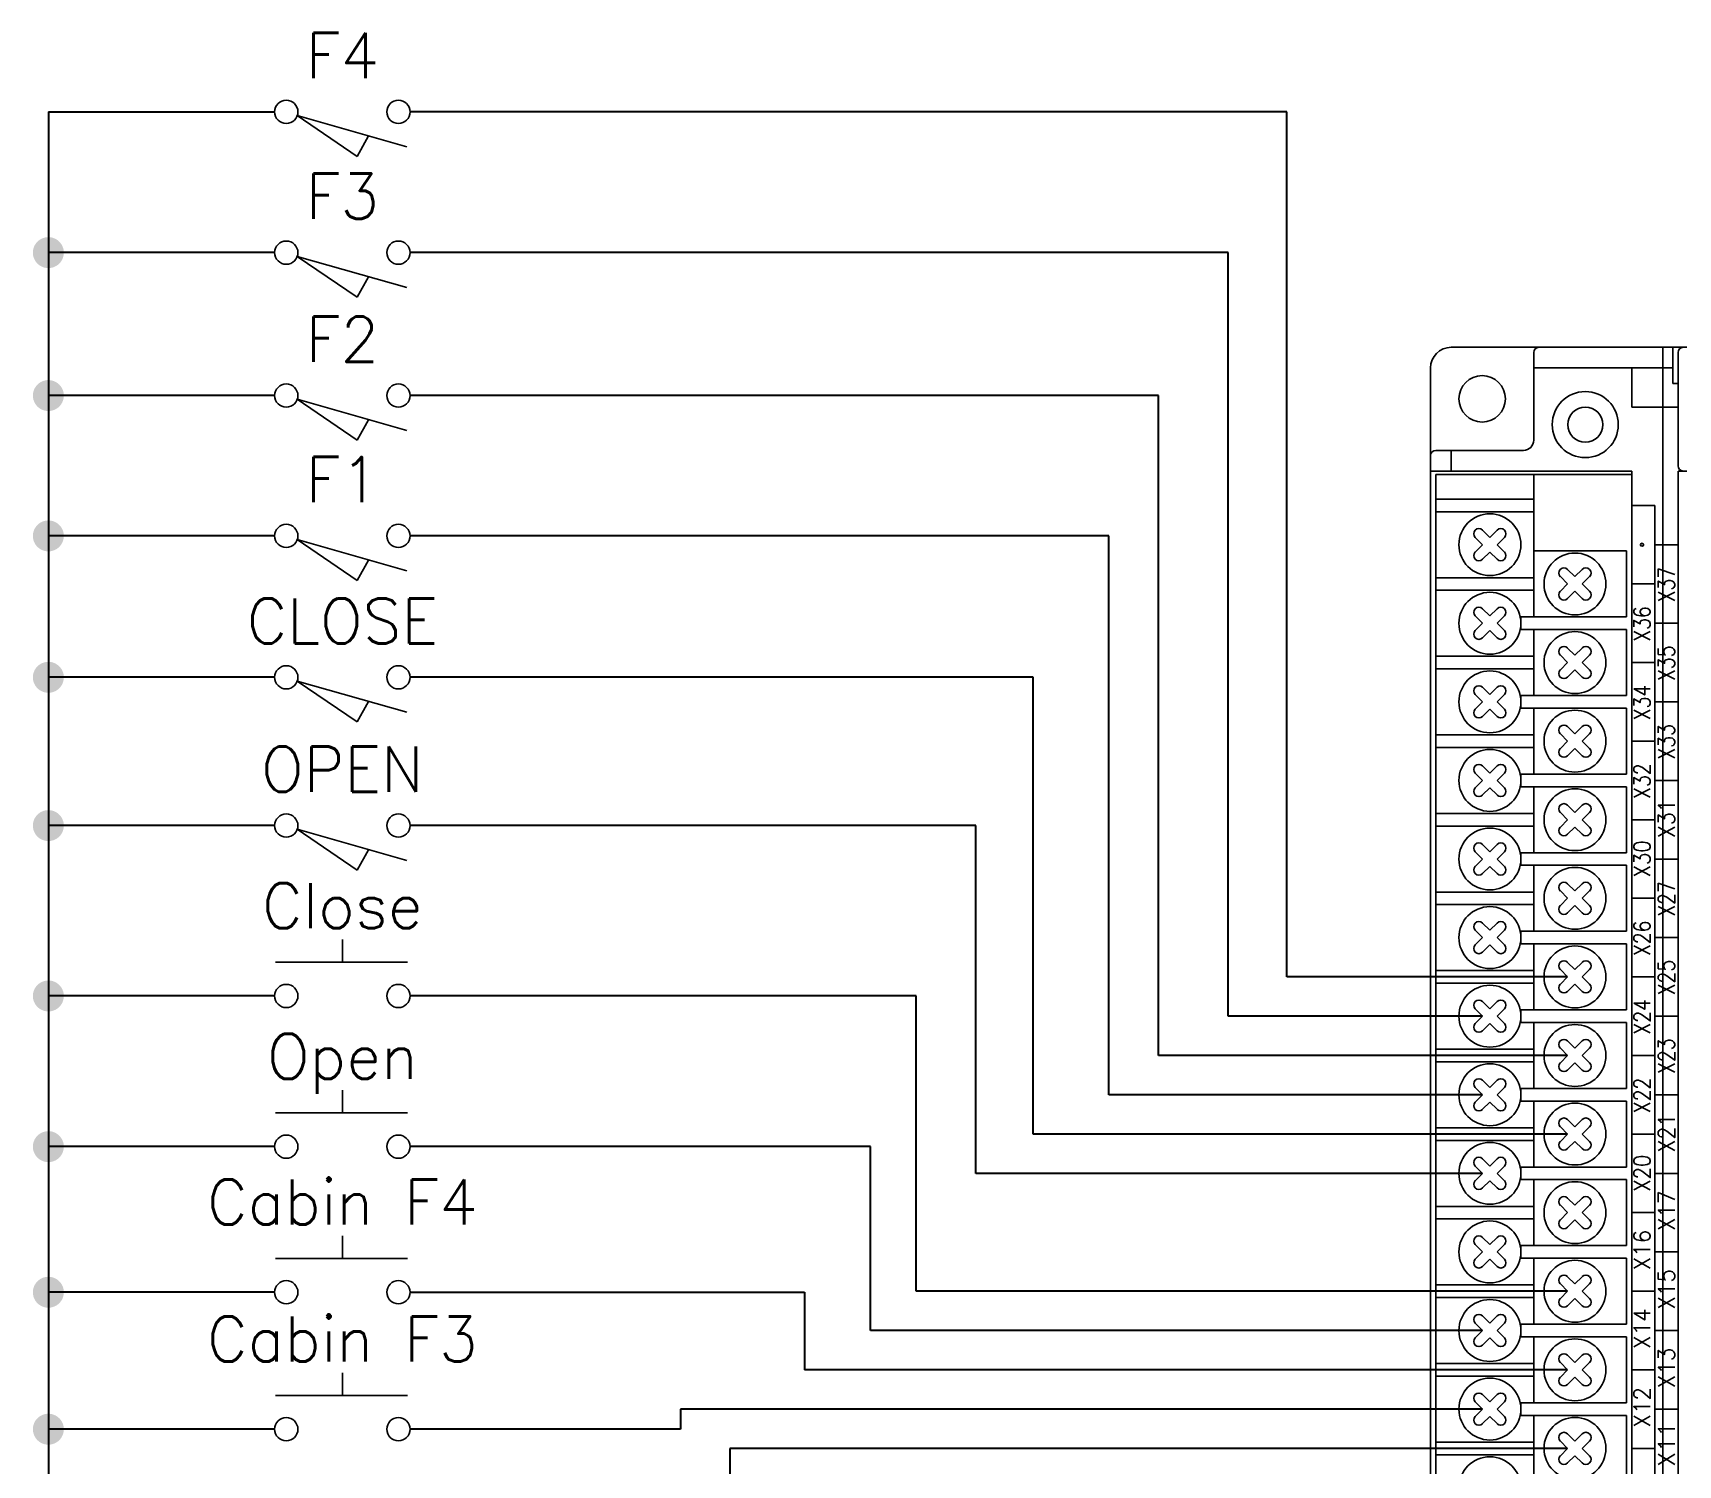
# Model space of a CAD drawing. Extents: x -221 to 865, y 200 to 912.
# Drawn here: x -220.7 to -61.3, y 365.8 to 504.7 of the extents above; entities that cross this region are included whole.
import ezdxf
from ezdxf.enums import TextEntityAlignment as Align

# ---------------------------------------------------------------- set-up
doc = ezdxf.new("R2010")
doc.units = 0
doc.header["$MEASUREMENT"] = 0
doc.layers.get('0').update_dxf_attribs({"linetype": 'CONTINUOUS'})
doc.layers.add('SYMS', color=7, linetype='CONTINUOUS')
doc.layers.add('TAGS', color=150, linetype='CONTINUOUS')
doc.styles.get("Standard").update_dxf_attribs({"font": 'txt', "bigfont": 'BIGFONT'})
doc.styles.add('WD', font='romans.shx')

# ---------------------------------------------------------------- blocks, each defined once
blk = doc.blocks.new('HPB11')
for p, q in [((0, 0.1562), (0, 0.0938)), ((-0.1849, 0.0938), (0.1801, 0.0938))]:
    blk.add_line(p, q)
for centre in [(-0.1553, 0), (0.1553, 0)]:
    blk.add_circle(centre, 0.0322)
at = {"style": 'WD', "width": 0.7}
for tag, p in [('INST', (0, 0.8258)), ('LOC', (0, 0.6562)), ('DESC1', (0, 0.5)), ('DESC2', (0, 0.3438)), ('XREF', (0, -0.2188))]:
    blk.add_attdef(tag, text='', height=0.125, dxfattribs=at).set_placement(p, align=Align.CENTER)
at = {"style": 'WD'}
blk.add_attdef('TAG1', text='', height=0.125, dxfattribs=at).set_placement((0, 0.1875), align=Align.CENTER)
for tag, p in [('X2LINK', (0, 0.2188)), ('X8LINK', (0, 0))]:
    blk.add_attdef(tag, p, '', height=0.01, dxfattribs=at)
for tag, p, height, flags in [('CONTACT', (0.2047, 0.1357), 0.01, 1), ('FAMILY', (0.2047, 0.1523), 0.01, 9), ('X4TERM01', (-0.1875, 0), 0.0125, 1), ('X1TERM02', (0.1875, 0), 0.0125, 1)]:
    blk.add_attdef(tag, p, '', height=height, dxfattribs=dict(at, flags=flags))
at = {"linetype": 'Continuous', "style": 'WD', "flags": 9}
for tag, p in [('MFG', (0.2278, 0.0887)), ('CAT', (0.2297, 0.1082)), ('ASSYCODE', (0.23, 0.0714))]:
    blk.add_attdef(tag, text='', height=0.01, dxfattribs=at).set_placement(p, align=Align.CENTER)
at = {"linetype": 'Continuous', "style": 'WD', "flags": 8}
blk.add_attdef('TERM01', text='', height=0.125, dxfattribs=at).set_placement((-0.25, -0.0314), align=Align.TOP_RIGHT)
blk.add_attdef('TERM02', text='', height=0.125, dxfattribs=at).set_placement((0.25, -0.0314), align=Align.TOP_LEFT)
blk = doc.blocks.new('HLS11')
at = {"linetype": 'Continuous'}
for p, q in [((-0.1248, -0.0103), (0.0408, -0.1237)), ((-0.1248, -0.0103), (0.1786, -0.097)), ((0.0408, -0.1237), (0.0728, -0.0668))]:
    blk.add_line(p, q, dxfattribs=at)
for centre in [(-0.1553, 0), (0.1553, 0)]:
    blk.add_circle(centre, 0.0322)
at = {"style": 'WD', "width": 0.7}
for tag, p in [('INST', (0, 0.7188)), ('LOC', (0, 0.5625)), ('DESC1', (0, 0.4062)), ('DESC2', (0, 0.25)), ('XREF', (0, -0.2988)), ('WDTAGALT', (0.0062, -0.4375))]:
    blk.add_attdef(tag, text='', height=0.125, dxfattribs=at).set_placement(p, align=Align.CENTER)
at = {"style": 'WD'}
blk.add_attdef('TAG1', text='', height=0.125, dxfattribs=at).set_placement((0, 0.0938), align=Align.CENTER)
for tag, p, height, flags in [('FAMILY', (0.0376, 0.0371), 0.01, 9), ('X4TERM01', (-0.1875, 0), 0.0125, 1), ('CONTACT', (0.0376, 0.0204), 0.01, 1), ('X1TERM02', (0.1875, 0), 0.0125, 1)]:
    blk.add_attdef(tag, p, '', height=height, dxfattribs=dict(at, flags=flags))
for tag, p in [('X2LINK', (0, 0.0312)), ('X8LINK', (0, -0.1562))]:
    blk.add_attdef(tag, p, '', height=0.01, dxfattribs=at)
at = {"linetype": 'Continuous', "style": 'WD', "flags": 9}
for tag, p in [('CAT', (0.0626, -0.0071)), ('ASSYCODE', (0.062, -0.047)), ('MFG', (0.0626, -0.0266))]:
    blk.add_attdef(tag, text='', height=0.01, dxfattribs=at).set_placement(p, align=Align.CENTER)
at = {"linetype": 'Continuous', "style": 'WD', "flags": 8}
blk.add_attdef('TERM01', text='', height=0.125, dxfattribs=at).set_placement((-0.25, -0.0314), align=Align.TOP_RIGHT)
blk.add_attdef('TERM02', text='', height=0.125, dxfattribs=at).set_placement((0.25, -0.0314), align=Align.TOP_LEFT)

msp = doc.modelspace()

# ---------------------------------------------------------------- hatches: boundary and pattern name
at = {"linetype": 'Continuous'}
h = msp.add_hatch(color=256, dxfattribs=at)
h.dxf.hatch_style = 1
h.paths.add_polyline_path([(-219.25, 484.92), (-219.25, 483.42), (-217.75, 483.42, 0.414214)])
h.paths.add_polyline_path([(-217.75, 483.42), (-219.25, 483.42), (-219.25, 481.92, 0.414214)])
h.paths.add_polyline_path([(-219.25, 483.42), (-219.25, 484.92, 0.414214), (-220.75, 483.42, 0.414214), (-219.25, 481.92)])
h = msp.add_hatch(color=256, dxfattribs=at)
h.dxf.hatch_style = 1
h.paths.add_polyline_path([(-219.25, 471.06), (-219.25, 469.56), (-217.75, 469.56, 0.414214)])
h.paths.add_polyline_path([(-217.75, 469.56), (-219.25, 469.56), (-219.25, 468.06, 0.414214)])
h.paths.add_polyline_path([(-219.25, 469.56), (-219.25, 471.06, 0.414214), (-220.75, 469.56, 0.414214), (-219.25, 468.06)])
h = msp.add_hatch(color=256, dxfattribs=at)
h.dxf.hatch_style = 1
h.paths.add_polyline_path([(-219.25, 457.45), (-219.25, 455.95), (-217.75, 455.95, 0.414214)])
h.paths.add_polyline_path([(-217.75, 455.95), (-219.25, 455.95), (-219.25, 454.45, 0.414214)])
h.paths.add_polyline_path([(-219.25, 455.95), (-219.25, 457.45, 0.414214), (-220.75, 455.95, 0.414214), (-219.25, 454.45)])
h = msp.add_hatch(color=256, dxfattribs=at)
h.dxf.hatch_style = 1
h.paths.add_polyline_path([(-219.25, 443.74), (-219.25, 442.24), (-217.75, 442.24, 0.414214)])
h.paths.add_polyline_path([(-217.75, 442.24), (-219.25, 442.24), (-219.25, 440.74, 0.414214)])
h.paths.add_polyline_path([(-219.25, 442.24), (-219.25, 443.74, 0.414214), (-220.75, 442.24, 0.414214), (-219.25, 440.74)])
h = msp.add_hatch(color=256, dxfattribs=at)
h.dxf.hatch_style = 1
h.paths.add_polyline_path([(-219.25, 429.36), (-219.25, 427.86), (-217.75, 427.86, 0.414214)])
h.paths.add_polyline_path([(-217.75, 427.86), (-219.25, 427.86), (-219.25, 426.36, 0.414214)])
h.paths.add_polyline_path([(-219.25, 427.86), (-219.25, 429.36, 0.414214), (-220.75, 427.86, 0.414214), (-219.25, 426.36)])
h = msp.add_hatch(color=256, dxfattribs=at)
h.dxf.hatch_style = 1
h.paths.add_polyline_path([(-219.25, 412.84), (-219.25, 411.34), (-217.75, 411.34, 0.414214)])
h.paths.add_polyline_path([(-217.75, 411.34), (-219.25, 411.34), (-219.25, 409.84, 0.414214)])
h.paths.add_polyline_path([(-219.25, 411.34), (-219.25, 412.84, 0.414214), (-220.75, 411.34, 0.414214), (-219.25, 409.84)])
h = msp.add_hatch(color=256, dxfattribs=at)
h.dxf.hatch_style = 1
h.paths.add_polyline_path([(-219.25, 398.23), (-219.25, 396.73), (-217.75, 396.73, 0.414214)])
h.paths.add_polyline_path([(-217.75, 396.73), (-219.25, 396.73), (-219.25, 395.23, 0.414214)])
h.paths.add_polyline_path([(-219.25, 396.73), (-219.25, 398.23, 0.414214), (-220.75, 396.73, 0.414214), (-219.25, 395.23)])
h = msp.add_hatch(color=256, dxfattribs=at)
h.dxf.hatch_style = 1
h.paths.add_polyline_path([(-219.25, 384.11), (-219.25, 382.61), (-217.75, 382.61, 0.414214)])
h.paths.add_polyline_path([(-217.75, 382.61), (-219.25, 382.61), (-219.25, 381.11, 0.414214)])
h.paths.add_polyline_path([(-219.25, 382.61), (-219.25, 384.11, 0.414214), (-220.75, 382.61, 0.414214), (-219.25, 381.11)])
h = msp.add_hatch(color=256, dxfattribs=at)
h.dxf.hatch_style = 1
h.paths.add_polyline_path([(-219.25, 370.83), (-219.25, 369.33), (-217.75, 369.33, 0.414214)])
h.paths.add_polyline_path([(-217.75, 369.33), (-219.25, 369.33), (-219.25, 367.83, 0.414214)])
h.paths.add_polyline_path([(-219.25, 369.33), (-219.25, 370.83, 0.414214), (-220.75, 369.33, 0.414214), (-219.25, 367.83)])

# ---------------------------------------------------------------- linework, layer by layer
at = {"linetype": 'Continuous', "lineweight": 30}
for p, q in [((-219.25, 497.07), (-219.25, 219.4)), ((-219.25, 497.07), (-197.31, 497.07)), ((-99.19, 497.07), (-184.19, 497.07)), ((-99.19, 413.19), (-99.19, 497.07)), ((-197.31, 483.42), (-219.25, 483.42)), ((-104.87, 483.42), (-184.19, 483.42)), ((-104.87, 409.38), (-104.87, 483.42)), ((-197.31, 469.56), (-219.25, 469.56)), ((-111.62, 469.56), (-184.19, 469.56)), ((-111.62, 405.57), (-111.62, 469.56)), ((-197.31, 455.95), (-219.25, 455.95)), ((-116.45, 455.95), (-184.19, 455.95)), ((-116.45, 401.76), (-116.45, 455.95)), ((-197.31, 442.24), (-219.25, 442.24)), ((-123.77, 442.24), (-184.19, 442.24)), ((-123.77, 397.95), (-123.77, 442.24)), ((-197.31, 427.86), (-219.25, 427.86)), ((-129.34, 427.86), (-184.19, 427.86)), ((-129.34, 394.14), (-129.34, 427.86)), ((-71.97, 413.19), (-99.19, 413.19)), ((-197.31, 411.34), (-219.25, 411.34)), ((-135.13, 411.34), (-184.19, 411.34)), ((-135.13, 382.71), (-135.13, 411.34)), ((-80.22, 409.38), (-104.87, 409.38)), ((-71.97, 405.57), (-111.62, 405.57)), ((-80.22, 401.76), (-116.45, 401.76)), ((-71.97, 397.95), (-123.77, 397.95)), ((-197.31, 396.73), (-219.25, 396.73)), ((-139.55, 396.73), (-184.19, 396.73)), ((-139.55, 378.9), (-139.55, 396.73)), ((-80.22, 394.14), (-129.34, 394.14)), ((-197.31, 382.61), (-219.25, 382.61)), ((-184.19, 382.61), (-145.96, 382.61)), ((-145.96, 382.61), (-145.96, 375.09)), ((-71.97, 382.71), (-135.13, 382.71)), ((-80.22, 378.9), (-139.55, 378.9)), ((-71.97, 375.09), (-145.96, 375.09)), ((-80.22, 371.28), (-157.98, 371.28)), ((-157.98, 371.28), (-157.98, 369.33)), ((-197.31, 369.33), (-219.25, 369.33)), ((-157.98, 369.33), (-184.19, 369.33)), ((-71.97, 367.47), (-153.18, 367.47)), ((-153.18, 367.47), (-153.18, 353.45))]:
    msp.add_line(p, q, dxfattribs=at)
at = {"color": 7, "linetype": 'Continuous'}
for p, q in [((-83.26, 474.24), (2.74, 474.24)), ((-62.76, 474.24), (-83.26, 474.24)), ((-75.26, 465.24), (-75.26, 473.74)), ((-62.76, 287.74), (-62.76, 474.24)), ((-61.76, 470.74), (-61.76, 474.24)), ((-61.26, 462.74), (-61.26, 473.74)), ((-85.26, 287.24), (-85.26, 472.24)), ((-85.26, 289.74), (-85.26, 472.24)), ((-75.26, 472.24), (-61.76, 472.24)), ((-65.76, 468.44), (-65.76, 472.24)), ((-61.26, 470.74), (-61.76, 470.74)), ((-65.76, 468.44), (-61.26, 468.44)), ((-76.26, 464.24), (-84.76, 464.24)), ((-83.26, 462.24), (-83.26, 464.24)), ((-85.26, 462.24), (-85.26, 463.74)), ((-65.76, 462.24), (-85.26, 462.24)), ((-84.76, 461.91), (-84.76, 292.08)), ((-65.76, 461.91), (-84.76, 461.91)), ((-75.26, 461.91), (-75.26, 454.49)), ((-65.76, 462.24), (-65.76, 289.74)), ((-65.76, 461.91), (-65.76, 292.08)), ((-19.26, 462.24), (-61.26, 462.24)), ((-61.26, 295.08), (-61.26, 462.24)), ((-75.26, 459.52), (-84.76, 459.52)), ((-75.26, 458.3), (-84.76, 458.3)), ((-63.51, 458.91), (-65.76, 458.91)), ((-63.51, 310.32), (-63.51, 458.91)), ((-80.93, 456.51), (-80.93, 456.51)), ((-80.22, 456.51), (-79.51, 455.81)), ((-78.81, 456.51), (-79.51, 455.81)), ((-78.1, 456.51), (-78.1, 456.51)), ((-80.93, 455.81), (-80.22, 455.1)), ((-80.22, 455.1), (-80.93, 454.39)), ((-78.1, 455.81), (-78.81, 455.1)), ((-78.81, 455.1), (-78.1, 454.39)), ((-61.26, 455.1), (-63.51, 455.1)), ((-80.93, 453.69), (-80.93, 453.69)), ((-79.51, 454.39), (-80.22, 453.69)), ((-79.51, 454.39), (-78.81, 453.69)), ((-78.1, 453.69), (-78.1, 453.69)), ((-75.26, 454.49), (-66.26, 454.49)), ((-75.26, 454.49), (-75.26, 448.09)), ((-66.26, 454.49), (-66.26, 448.09)), ((-75.26, 451.9), (-84.76, 451.9)), ((-72.68, 452.7), (-72.68, 452.7)), ((-72.68, 452), (-71.97, 451.29)), ((-71.97, 452.7), (-71.26, 452)), ((-70.56, 452.7), (-71.26, 452)), ((-69.85, 452), (-70.56, 451.29)), ((-69.85, 452.7), (-69.85, 452.7)), ((-75.26, 450.68), (-84.76, 450.68)), ((-71.97, 451.29), (-72.68, 450.58)), ((-72.68, 449.88), (-72.68, 449.88)), ((-71.26, 450.58), (-71.97, 449.88)), ((-71.26, 450.58), (-70.56, 449.88)), ((-70.56, 451.29), (-69.85, 450.58)), ((-69.85, 449.88), (-69.85, 449.88)), ((-63.51, 451.29), (-65.76, 451.29)), ((-80.93, 448.89), (-80.93, 448.89)), ((-80.93, 448.19), (-80.22, 447.48)), ((-80.22, 448.89), (-79.51, 448.19)), ((-78.81, 448.89), (-79.51, 448.19)), ((-78.1, 448.19), (-78.81, 447.48)), ((-78.1, 448.89), (-78.1, 448.89)), ((-80.22, 447.48), (-80.93, 446.77)), ((-79.51, 446.77), (-80.22, 446.07)), ((-79.51, 446.77), (-78.81, 446.07)), ((-78.81, 447.48), (-78.1, 446.77)), ((-76.51, 448.09), (-76.51, 446.87)), ((-66.26, 448.09), (-76.51, 448.09)), ((-76.51, 446.87), (-66.26, 446.87)), ((-75.26, 446.87), (-75.26, 440.47)), ((-66.26, 446.87), (-66.26, 440.47)), ((-61.26, 447.48), (-63.51, 447.48)), ((-80.93, 446.07), (-80.93, 446.07)), ((-78.1, 446.07), (-78.1, 446.07)), ((-72.68, 445.08), (-72.68, 445.08)), ((-71.97, 445.08), (-71.26, 444.38)), ((-70.56, 445.08), (-71.26, 444.38)), ((-69.85, 445.08), (-69.85, 445.08)), ((-75.26, 444.28), (-84.76, 444.28)), ((-72.68, 444.38), (-71.97, 443.67)), ((-71.97, 443.67), (-72.68, 442.96)), ((-69.85, 444.38), (-70.56, 443.67)), ((-70.56, 443.67), (-69.85, 442.96)), ((-63.51, 443.67), (-65.76, 443.67)), ((-75.26, 443.06), (-84.76, 443.06)), ((-72.68, 442.26), (-72.68, 442.26)), ((-71.26, 442.96), (-71.97, 442.26)), ((-71.26, 442.96), (-70.56, 442.26)), ((-69.85, 442.26), (-69.85, 442.26)), ((-80.93, 441.27), (-80.93, 441.27)), ((-80.93, 440.57), (-80.22, 439.86)), ((-80.22, 441.27), (-79.51, 440.57)), ((-78.81, 441.27), (-79.51, 440.57)), ((-78.1, 440.57), (-78.81, 439.86)), ((-78.1, 441.27), (-78.1, 441.27)), ((-76.51, 440.47), (-76.51, 439.25)), ((-66.26, 440.47), (-76.51, 440.47)), ((-80.22, 439.86), (-80.93, 439.15)), ((-79.51, 439.15), (-80.22, 438.45)), ((-79.51, 439.15), (-78.81, 438.45)), ((-78.81, 439.86), (-78.1, 439.15)), ((-76.51, 439.25), (-66.26, 439.25)), ((-75.26, 439.25), (-75.26, 432.85)), ((-66.26, 439.25), (-66.26, 432.85)), ((-61.26, 439.86), (-63.51, 439.86)), ((-80.93, 438.45), (-80.93, 438.45)), ((-78.1, 438.45), (-78.1, 438.45)), ((-72.68, 437.46), (-72.68, 437.46)), ((-71.97, 437.46), (-71.26, 436.76)), ((-70.56, 437.46), (-71.26, 436.76)), ((-69.85, 437.46), (-69.85, 437.46)), ((-75.26, 436.66), (-84.76, 436.66)), ((-75.26, 435.44), (-84.76, 435.44)), ((-72.68, 436.76), (-71.97, 436.05)), ((-71.97, 436.05), (-72.68, 435.34)), ((-69.85, 436.76), (-70.56, 436.05)), ((-70.56, 436.05), (-69.85, 435.34)), ((-63.51, 436.05), (-65.76, 436.05)), ((-72.68, 434.64), (-72.68, 434.64)), ((-71.26, 435.34), (-71.97, 434.64)), ((-71.26, 435.34), (-70.56, 434.64)), ((-69.85, 434.64), (-69.85, 434.64)), ((-80.93, 433.65), (-80.93, 433.65)), ((-80.93, 432.95), (-80.22, 432.24)), ((-80.22, 432.24), (-80.93, 431.53)), ((-80.22, 433.65), (-79.51, 432.95)), ((-78.81, 433.65), (-79.51, 432.95)), ((-78.1, 432.95), (-78.81, 432.24)), ((-78.81, 432.24), (-78.1, 431.53)), ((-78.1, 433.65), (-78.1, 433.65)), ((-76.51, 432.85), (-76.51, 431.63)), ((-66.26, 432.85), (-76.51, 432.85)), ((-61.26, 432.24), (-63.51, 432.24)), ((-80.93, 430.83), (-80.93, 430.83)), ((-79.51, 431.53), (-80.22, 430.83)), ((-79.51, 431.53), (-78.81, 430.83)), ((-78.1, 430.83), (-78.1, 430.83)), ((-76.51, 431.63), (-66.26, 431.63)), ((-75.26, 431.63), (-75.26, 425.23)), ((-66.26, 431.63), (-66.26, 425.23)), ((-75.26, 429.04), (-84.76, 429.04)), ((-72.68, 429.84), (-72.68, 429.84)), ((-72.68, 429.14), (-71.97, 428.43)), ((-71.97, 429.84), (-71.26, 429.14)), ((-70.56, 429.84), (-71.26, 429.14)), ((-69.85, 429.14), (-70.56, 428.43)), ((-69.85, 429.84), (-69.85, 429.84)), ((-75.26, 427.82), (-84.76, 427.82)), ((-71.97, 428.43), (-72.68, 427.72)), ((-71.26, 427.72), (-71.97, 427.02)), ((-71.26, 427.72), (-70.56, 427.02)), ((-70.56, 428.43), (-69.85, 427.72)), ((-63.51, 428.43), (-65.76, 428.43)), ((-80.93, 426.03), (-80.93, 426.03)), ((-80.22, 426.03), (-79.51, 425.33)), ((-78.81, 426.03), (-79.51, 425.33)), ((-78.1, 426.03), (-78.1, 426.03)), ((-72.68, 427.02), (-72.68, 427.02)), ((-69.85, 427.02), (-69.85, 427.02)), ((-80.93, 425.33), (-80.22, 424.62)), ((-80.22, 424.62), (-80.93, 423.91)), ((-78.1, 425.33), (-78.81, 424.62)), ((-78.81, 424.62), (-78.1, 423.91)), ((-76.51, 425.23), (-76.51, 424.01)), ((-66.26, 425.23), (-76.51, 425.23)), ((-61.26, 424.62), (-63.51, 424.62)), ((-80.93, 423.21), (-80.93, 423.21)), ((-79.51, 423.91), (-80.22, 423.21)), ((-79.51, 423.91), (-78.81, 423.21)), ((-78.1, 423.21), (-78.1, 423.21)), ((-76.51, 424.01), (-66.26, 424.01)), ((-75.26, 424.01), (-75.26, 417.61)), ((-66.26, 424.01), (-66.26, 417.61)), ((-75.26, 421.42), (-84.76, 421.42)), ((-72.68, 422.22), (-72.68, 422.22)), ((-72.68, 421.52), (-71.97, 420.81)), ((-71.97, 422.22), (-71.26, 421.52)), ((-70.56, 422.22), (-71.26, 421.52)), ((-69.85, 421.52), (-70.56, 420.81)), ((-69.85, 422.22), (-69.85, 422.22)), ((-75.26, 420.2), (-84.76, 420.2)), ((-71.97, 420.81), (-72.68, 420.1)), ((-71.26, 420.1), (-71.97, 419.4)), ((-71.26, 420.1), (-70.56, 419.4)), ((-70.56, 420.81), (-69.85, 420.1)), ((-63.51, 420.81), (-65.76, 420.81)), ((-80.93, 418.41), (-80.93, 418.41)), ((-80.22, 418.41), (-79.51, 417.71)), ((-78.81, 418.41), (-79.51, 417.71)), ((-78.1, 418.41), (-78.1, 418.41)), ((-72.68, 419.4), (-72.68, 419.4)), ((-69.85, 419.4), (-69.85, 419.4)), ((-80.93, 417.71), (-80.22, 417)), ((-80.22, 417), (-80.93, 416.29)), ((-79.51, 416.29), (-80.22, 415.59)), ((-79.51, 416.29), (-78.81, 415.59)), ((-78.1, 417.71), (-78.81, 417)), ((-78.81, 417), (-78.1, 416.29)), ((-76.51, 417.61), (-76.51, 416.39)), ((-66.26, 417.61), (-76.51, 417.61)), ((-76.51, 416.39), (-66.26, 416.39)), ((-75.26, 416.39), (-75.26, 409.99)), ((-66.26, 416.39), (-66.26, 409.99)), ((-61.26, 417), (-63.51, 417)), ((-80.93, 415.59), (-80.93, 415.59)), ((-78.1, 415.59), (-78.1, 415.59)), ((-75.26, 413.8), (-84.76, 413.8)), ((-72.68, 414.6), (-72.68, 414.6)), ((-72.68, 413.9), (-71.97, 413.19)), ((-71.97, 413.19), (-72.68, 412.48)), ((-71.97, 414.6), (-71.26, 413.9)), ((-70.56, 414.6), (-71.26, 413.9)), ((-69.85, 413.9), (-70.56, 413.19)), ((-70.56, 413.19), (-69.85, 412.48)), ((-69.85, 414.6), (-69.85, 414.6)), ((-63.51, 413.19), (-65.76, 413.19)), ((-75.26, 412.58), (-84.76, 412.58)), ((-72.68, 411.78), (-72.68, 411.78)), ((-71.26, 412.48), (-71.97, 411.78)), ((-71.26, 412.48), (-70.56, 411.78)), ((-69.85, 411.78), (-69.85, 411.78)), ((-80.93, 410.79), (-80.93, 410.79)), ((-80.93, 410.09), (-80.22, 409.38)), ((-80.22, 410.79), (-79.51, 410.09)), ((-78.81, 410.79), (-79.51, 410.09)), ((-78.1, 410.09), (-78.81, 409.38)), ((-78.1, 410.79), (-78.1, 410.79)), ((-76.51, 409.99), (-76.51, 408.77)), ((-66.26, 409.99), (-76.51, 409.99)), ((-80.22, 409.38), (-80.93, 408.67)), ((-79.51, 408.67), (-80.22, 407.97)), ((-79.51, 408.67), (-78.81, 407.97)), ((-78.81, 409.38), (-78.1, 408.67)), ((-76.51, 408.77), (-66.26, 408.77)), ((-75.26, 408.77), (-75.26, 402.37)), ((-66.26, 408.77), (-66.26, 402.37)), ((-61.26, 409.38), (-63.51, 409.38)), ((-80.93, 407.97), (-80.93, 407.97)), ((-78.1, 407.97), (-78.1, 407.97)), ((-72.68, 406.98), (-72.68, 406.98)), ((-71.97, 406.98), (-71.26, 406.28)), ((-70.56, 406.98), (-71.26, 406.28)), ((-69.85, 406.98), (-69.85, 406.98)), ((-75.26, 406.18), (-84.76, 406.18)), ((-72.68, 406.28), (-71.97, 405.57)), ((-71.97, 405.57), (-72.68, 404.86)), ((-69.85, 406.28), (-70.56, 405.57)), ((-70.56, 405.57), (-69.85, 404.86)), ((-63.51, 405.57), (-65.76, 405.57)), ((-75.26, 404.96), (-84.76, 404.96)), ((-72.68, 404.16), (-72.68, 404.16)), ((-71.26, 404.86), (-71.97, 404.16)), ((-71.26, 404.86), (-70.56, 404.16)), ((-69.85, 404.16), (-69.85, 404.16)), ((-80.93, 403.17), (-80.93, 403.17)), ((-80.93, 402.47), (-80.22, 401.76)), ((-80.22, 403.17), (-79.51, 402.47)), ((-78.81, 403.17), (-79.51, 402.47)), ((-78.1, 402.47), (-78.81, 401.76)), ((-78.1, 403.17), (-78.1, 403.17)), ((-76.51, 402.37), (-76.51, 401.15)), ((-66.26, 402.37), (-76.51, 402.37)), ((-80.22, 401.76), (-80.93, 401.05)), ((-80.93, 400.35), (-80.93, 400.35)), ((-79.51, 401.05), (-80.22, 400.35)), ((-79.51, 401.05), (-78.81, 400.35)), ((-78.81, 401.76), (-78.1, 401.05)), ((-78.1, 400.35), (-78.1, 400.35)), ((-76.51, 401.15), (-66.26, 401.15)), ((-75.26, 401.15), (-75.26, 394.75)), ((-66.26, 401.15), (-66.26, 394.75)), ((-61.26, 401.76), (-63.51, 401.76)), ((-72.68, 399.36), (-72.68, 399.36)), ((-71.97, 399.36), (-71.26, 398.66)), ((-70.56, 399.36), (-71.26, 398.66)), ((-69.85, 399.36), (-69.85, 399.36)), ((-75.26, 398.56), (-84.76, 398.56)), ((-75.26, 397.34), (-84.76, 397.34)), ((-72.68, 398.66), (-71.97, 397.95)), ((-71.97, 397.95), (-72.68, 397.24)), ((-71.26, 397.24), (-71.97, 396.54)), ((-71.26, 397.24), (-70.56, 396.54)), ((-69.85, 398.66), (-70.56, 397.95)), ((-70.56, 397.95), (-69.85, 397.24)), ((-63.51, 397.95), (-65.76, 397.95)), ((-80.93, 395.55), (-80.93, 395.55)), ((-80.22, 395.55), (-79.51, 394.85)), ((-78.81, 395.55), (-79.51, 394.85)), ((-78.1, 395.55), (-78.1, 395.55)), ((-72.68, 396.54), (-72.68, 396.54)), ((-69.85, 396.54), (-69.85, 396.54)), ((-80.93, 394.85), (-80.22, 394.14)), ((-80.22, 394.14), (-80.93, 393.43)), ((-78.1, 394.85), (-78.81, 394.14)), ((-78.81, 394.14), (-78.1, 393.43)), ((-76.51, 394.75), (-76.51, 393.53)), ((-66.26, 394.75), (-76.51, 394.75)), ((-61.26, 394.14), (-63.51, 394.14)), ((-80.93, 392.73), (-80.93, 392.73)), ((-79.51, 393.43), (-80.22, 392.73)), ((-79.51, 393.43), (-78.81, 392.73)), ((-78.1, 392.73), (-78.1, 392.73)), ((-76.51, 393.53), (-66.26, 393.53)), ((-75.26, 393.53), (-75.26, 387.13)), ((-66.26, 393.53), (-66.26, 387.13)), ((-75.26, 390.94), (-84.76, 390.94)), ((-72.68, 391.74), (-72.68, 391.74)), ((-72.68, 391.04), (-71.97, 390.33)), ((-71.97, 391.74), (-71.26, 391.04)), ((-70.56, 391.74), (-71.26, 391.04)), ((-69.85, 391.04), (-70.56, 390.33)), ((-69.85, 391.74), (-69.85, 391.74)), ((-75.26, 389.72), (-84.76, 389.72)), ((-71.97, 390.33), (-72.68, 389.62)), ((-71.26, 389.62), (-71.97, 388.92)), ((-71.26, 389.62), (-70.56, 388.92)), ((-70.56, 390.33), (-69.85, 389.62)), ((-63.51, 390.33), (-65.76, 390.33)), ((-80.93, 387.93), (-80.93, 387.93)), ((-80.22, 387.93), (-79.51, 387.23)), ((-78.81, 387.93), (-79.51, 387.23)), ((-78.1, 387.93), (-78.1, 387.93)), ((-72.68, 388.92), (-72.68, 388.92)), ((-69.85, 388.92), (-69.85, 388.92)), ((-80.93, 387.23), (-80.22, 386.52)), ((-80.22, 386.52), (-80.93, 385.81)), ((-78.1, 387.23), (-78.81, 386.52)), ((-78.81, 386.52), (-78.1, 385.81)), ((-76.51, 387.13), (-76.51, 385.91)), ((-66.26, 387.13), (-76.51, 387.13)), ((-61.26, 386.52), (-63.51, 386.52)), ((-80.93, 385.11), (-80.93, 385.11)), ((-79.51, 385.81), (-80.22, 385.11)), ((-79.51, 385.81), (-78.81, 385.11)), ((-78.1, 385.11), (-78.1, 385.11)), ((-76.51, 385.91), (-66.26, 385.91)), ((-75.26, 385.91), (-75.26, 379.51)), ((-66.26, 385.91), (-66.26, 379.51)), ((-75.26, 383.32), (-84.76, 383.32)), ((-72.68, 384.12), (-72.68, 384.12)), ((-72.68, 383.42), (-71.97, 382.71)), ((-71.97, 384.12), (-71.26, 383.42)), ((-70.56, 384.12), (-71.26, 383.42)), ((-69.85, 383.42), (-70.56, 382.71)), ((-69.85, 384.12), (-69.85, 384.12)), ((-75.26, 382.1), (-84.76, 382.1)), ((-71.97, 382.71), (-72.68, 382)), ((-72.68, 381.3), (-72.68, 381.3)), ((-71.26, 382), (-71.97, 381.3)), ((-71.26, 382), (-70.56, 381.3)), ((-70.56, 382.71), (-69.85, 382)), ((-69.85, 381.3), (-69.85, 381.3)), ((-63.51, 382.71), (-65.76, 382.71)), ((-80.93, 380.31), (-80.93, 380.31)), ((-80.93, 379.61), (-80.22, 378.9)), ((-80.22, 380.31), (-79.51, 379.61)), ((-78.81, 380.31), (-79.51, 379.61)), ((-78.1, 379.61), (-78.81, 378.9)), ((-78.1, 380.31), (-78.1, 380.31)), ((-80.22, 378.9), (-80.93, 378.19)), ((-79.51, 378.19), (-80.22, 377.49)), ((-79.51, 378.19), (-78.81, 377.49)), ((-78.81, 378.9), (-78.1, 378.19)), ((-76.51, 379.51), (-76.51, 378.29)), ((-66.26, 379.51), (-76.51, 379.51)), ((-76.51, 378.29), (-66.26, 378.29)), ((-75.26, 378.29), (-75.26, 371.89)), ((-66.26, 378.29), (-66.26, 371.89)), ((-61.26, 378.9), (-63.51, 378.9)), ((-80.93, 377.49), (-80.93, 377.49)), ((-78.1, 377.49), (-78.1, 377.49)), ((-72.68, 376.5), (-72.68, 376.5)), ((-71.97, 376.5), (-71.26, 375.8)), ((-70.56, 376.5), (-71.26, 375.8)), ((-69.85, 376.5), (-69.85, 376.5)), ((-75.26, 375.7), (-84.76, 375.7)), ((-72.68, 375.8), (-71.97, 375.09)), ((-71.97, 375.09), (-72.68, 374.38)), ((-69.85, 375.8), (-70.56, 375.09)), ((-70.56, 375.09), (-69.85, 374.38)), ((-63.51, 375.09), (-65.76, 375.09)), ((-75.26, 374.48), (-84.76, 374.48)), ((-72.68, 373.68), (-72.68, 373.68)), ((-71.26, 374.38), (-71.97, 373.68)), ((-71.26, 374.38), (-70.56, 373.68)), ((-69.85, 373.68), (-69.85, 373.68)), ((-80.93, 372.69), (-80.93, 372.69)), ((-80.93, 371.99), (-80.22, 371.28)), ((-80.22, 372.69), (-79.51, 371.99)), ((-78.81, 372.69), (-79.51, 371.99)), ((-78.1, 371.99), (-78.81, 371.28)), ((-78.1, 372.69), (-78.1, 372.69)), ((-76.51, 371.89), (-76.51, 370.67)), ((-66.26, 371.89), (-76.51, 371.89)), ((-80.22, 371.28), (-80.93, 370.57)), ((-79.51, 370.57), (-80.22, 369.87)), ((-79.51, 370.57), (-78.81, 369.87)), ((-78.81, 371.28), (-78.1, 370.57)), ((-76.51, 370.67), (-66.26, 370.67)), ((-75.26, 370.67), (-75.26, 364.27)), ((-66.26, 370.67), (-66.26, 364.27)), ((-61.26, 371.28), (-63.51, 371.28)), ((-80.93, 369.87), (-80.93, 369.87)), ((-78.1, 369.87), (-78.1, 369.87)), ((-72.68, 368.88), (-72.68, 368.88)), ((-71.97, 368.88), (-71.26, 368.18)), ((-70.56, 368.88), (-71.26, 368.18)), ((-69.85, 368.88), (-69.85, 368.88)), ((-75.26, 368.08), (-84.76, 368.08)), ((-75.26, 366.86), (-84.76, 366.86)), ((-72.68, 368.18), (-71.97, 367.47)), ((-71.97, 367.47), (-72.68, 366.76)), ((-69.85, 368.18), (-70.56, 367.47)), ((-70.56, 367.47), (-69.85, 366.76)), ((-63.51, 367.47), (-65.76, 367.47)), ((-72.68, 366.06), (-72.68, 366.06)), ((-71.26, 366.76), (-71.97, 366.06)), ((-71.26, 366.76), (-70.56, 366.06)), ((-69.85, 366.06), (-69.85, 366.06))]:
    msp.add_line(p, q, dxfattribs=at)
for centre, radius in [((-80.26, 469.24), 2.25), ((-70.26, 466.74), 3.2), ((-70.26, 466.74), 1.7), ((-79.51, 455.1), 3), ((-71.26, 451.29), 3), ((-79.51, 447.48), 3), ((-71.26, 443.67), 3), ((-79.51, 439.86), 3), ((-71.26, 436.05), 3), ((-79.51, 432.24), 3), ((-71.26, 428.43), 3), ((-79.51, 424.62), 3), ((-71.26, 420.81), 3), ((-79.51, 417), 3), ((-71.26, 413.19), 3), ((-79.51, 409.38), 3), ((-71.26, 405.57), 3), ((-79.51, 401.76), 3), ((-71.26, 397.95), 3), ((-79.51, 394.14), 3), ((-71.26, 390.33), 3), ((-79.51, 386.52), 3), ((-71.26, 382.71), 3), ((-79.51, 378.9), 3), ((-71.26, 375.09), 3), ((-79.51, 371.28), 3), ((-71.26, 367.47), 3), ((-79.51, 363.66), 3)]:
    msp.add_circle(centre, radius, dxfattribs=at)
for centre, radius, start, end in [((-83.26, 472.24), 2, 90, 180), ((-83.26, 472.24), 2, 90, 180), ((-74.76, 473.74), 0.5, 90, 180), ((-60.76, 473.74), 0.5, 90, 180), ((-84.76, 463.74), 0.5, 90, 180), ((-76.26, 465.24), 1, 270, 0), ((-60.76, 462.74), 0.5, 180, 270), ((-80.58, 456.16), 0.5, 135, 225), ((-80.58, 456.16), 0.5, 45, 135), ((-78.45, 456.16), 0.5, 45, 135), ((-78.45, 456.16), 0.5, 315, 45), ((-64.76, 455.09), 0.15, 90, 270), ((-64.76, 455.09), 0.15, 270, 90), ((-80.58, 454.04), 0.5, 135, 225), ((-80.58, 454.04), 0.5, 225, 315), ((-78.45, 454.04), 0.5, 225, 315), ((-78.45, 454.04), 0.5, 315, 45), ((-72.33, 452.35), 0.5, 135, 225), ((-72.33, 452.35), 0.5, 45, 135), ((-70.2, 452.35), 0.5, 45, 135), ((-70.2, 452.35), 0.5, 315, 45), ((-72.33, 450.23), 0.5, 135, 225), ((-72.33, 450.23), 0.5, 225, 315), ((-70.2, 450.23), 0.5, 225, 315), ((-70.2, 450.23), 0.5, 315, 45), ((-80.58, 448.54), 0.5, 135, 225), ((-80.58, 448.54), 0.5, 45, 135), ((-78.45, 448.54), 0.5, 45, 135), ((-78.45, 448.54), 0.5, 315, 45), ((-80.58, 446.42), 0.5, 135, 225), ((-78.45, 446.42), 0.5, 315, 45), ((-80.58, 446.42), 0.5, 225, 315), ((-78.45, 446.42), 0.5, 225, 315), ((-72.33, 444.73), 0.5, 135, 225), ((-72.33, 444.73), 0.5, 45, 135), ((-70.2, 444.73), 0.5, 45, 135), ((-70.2, 444.73), 0.5, 315, 45), ((-72.33, 442.61), 0.5, 135, 225), ((-72.33, 442.61), 0.5, 225, 315), ((-70.2, 442.61), 0.5, 225, 315), ((-70.2, 442.61), 0.5, 315, 45), ((-80.58, 440.92), 0.5, 135, 225), ((-80.58, 440.92), 0.5, 45, 135), ((-78.45, 440.92), 0.5, 45, 135), ((-78.45, 440.92), 0.5, 315, 45), ((-80.58, 438.8), 0.5, 135, 225), ((-78.45, 438.8), 0.5, 315, 45), ((-80.58, 438.8), 0.5, 225, 315), ((-78.45, 438.8), 0.5, 225, 315), ((-72.33, 437.11), 0.5, 135, 225), ((-72.33, 437.11), 0.5, 45, 135), ((-70.2, 437.11), 0.5, 45, 135), ((-70.2, 437.11), 0.5, 315, 45), ((-80.58, 433.3), 0.5, 45, 135), ((-78.45, 433.3), 0.5, 45, 135), ((-72.33, 434.99), 0.5, 135, 225), ((-72.33, 434.99), 0.5, 225, 315), ((-70.2, 434.99), 0.5, 225, 315), ((-70.2, 434.99), 0.5, 315, 45), ((-80.58, 433.3), 0.5, 135, 225), ((-78.45, 433.3), 0.5, 315, 45), ((-80.58, 431.18), 0.5, 135, 225), ((-80.58, 431.18), 0.5, 225, 315), ((-78.45, 431.18), 0.5, 225, 315), ((-78.45, 431.18), 0.5, 315, 45), ((-72.33, 429.49), 0.5, 135, 225), ((-72.33, 429.49), 0.5, 45, 135), ((-70.2, 429.49), 0.5, 45, 135), ((-70.2, 429.49), 0.5, 315, 45), ((-72.33, 427.37), 0.5, 135, 225), ((-70.2, 427.37), 0.5, 315, 45), ((-80.58, 425.68), 0.5, 135, 225), ((-80.58, 425.68), 0.5, 45, 135), ((-78.45, 425.68), 0.5, 45, 135), ((-78.45, 425.68), 0.5, 315, 45), ((-72.33, 427.37), 0.5, 225, 315), ((-70.2, 427.37), 0.5, 225, 315), ((-80.58, 423.56), 0.5, 135, 225), ((-80.58, 423.56), 0.5, 225, 315), ((-78.45, 423.56), 0.5, 225, 315), ((-78.45, 423.56), 0.5, 315, 45), ((-72.33, 421.87), 0.5, 135, 225), ((-72.33, 421.87), 0.5, 45, 135), ((-70.2, 421.87), 0.5, 45, 135), ((-70.2, 421.87), 0.5, 315, 45), ((-72.33, 419.75), 0.5, 135, 225), ((-70.2, 419.75), 0.5, 315, 45), ((-80.58, 418.06), 0.5, 135, 225), ((-80.58, 418.06), 0.5, 45, 135), ((-78.45, 418.06), 0.5, 45, 135), ((-78.45, 418.06), 0.5, 315, 45), ((-72.33, 419.75), 0.5, 225, 315), ((-70.2, 419.75), 0.5, 225, 315), ((-80.58, 415.94), 0.5, 135, 225), ((-78.45, 415.94), 0.5, 315, 45), ((-80.58, 415.94), 0.5, 225, 315), ((-78.45, 415.94), 0.5, 225, 315), ((-72.33, 414.25), 0.5, 45, 135), ((-70.2, 414.25), 0.5, 45, 135), ((-72.33, 414.25), 0.5, 135, 225), ((-70.2, 414.25), 0.5, 315, 45), ((-72.33, 412.13), 0.5, 135, 225), ((-72.33, 412.13), 0.5, 225, 315), ((-70.2, 412.13), 0.5, 225, 315), ((-70.2, 412.13), 0.5, 315, 45), ((-80.58, 410.44), 0.5, 135, 225), ((-80.58, 410.44), 0.5, 45, 135), ((-78.45, 410.44), 0.5, 45, 135), ((-78.45, 410.44), 0.5, 315, 45), ((-80.58, 408.32), 0.5, 135, 225), ((-78.45, 408.32), 0.5, 315, 45), ((-80.58, 408.32), 0.5, 225, 315), ((-78.45, 408.32), 0.5, 225, 315), ((-72.33, 406.63), 0.5, 135, 225), ((-72.33, 406.63), 0.5, 45, 135), ((-70.2, 406.63), 0.5, 45, 135), ((-70.2, 406.63), 0.5, 315, 45), ((-72.33, 404.51), 0.5, 135, 225), ((-72.33, 404.51), 0.5, 225, 315), ((-70.2, 404.51), 0.5, 225, 315), ((-70.2, 404.51), 0.5, 315, 45), ((-80.58, 402.82), 0.5, 135, 225), ((-80.58, 402.82), 0.5, 45, 135), ((-78.45, 402.82), 0.5, 45, 135), ((-78.45, 402.82), 0.5, 315, 45), ((-80.58, 400.7), 0.5, 135, 225), ((-80.58, 400.7), 0.5, 225, 315), ((-78.45, 400.7), 0.5, 225, 315), ((-78.45, 400.7), 0.5, 315, 45), ((-72.33, 399.01), 0.5, 135, 225), ((-72.33, 399.01), 0.5, 45, 135), ((-70.2, 399.01), 0.5, 45, 135), ((-70.2, 399.01), 0.5, 315, 45), ((-72.33, 396.89), 0.5, 135, 225), ((-70.2, 396.89), 0.5, 315, 45), ((-80.58, 395.2), 0.5, 135, 225), ((-80.58, 395.2), 0.5, 45, 135), ((-78.45, 395.2), 0.5, 45, 135), ((-78.45, 395.2), 0.5, 315, 45), ((-72.33, 396.89), 0.5, 225, 315), ((-70.2, 396.89), 0.5, 225, 315), ((-80.58, 393.08), 0.5, 135, 225), ((-80.58, 393.08), 0.5, 225, 315), ((-78.45, 393.08), 0.5, 225, 315), ((-78.45, 393.08), 0.5, 315, 45), ((-72.33, 391.39), 0.5, 135, 225), ((-72.33, 391.39), 0.5, 45, 135), ((-70.2, 391.39), 0.5, 45, 135), ((-70.2, 391.39), 0.5, 315, 45), ((-72.33, 389.27), 0.5, 135, 225), ((-70.2, 389.27), 0.5, 315, 45), ((-80.58, 387.58), 0.5, 135, 225), ((-80.58, 387.58), 0.5, 45, 135), ((-78.45, 387.58), 0.5, 45, 135), ((-78.45, 387.58), 0.5, 315, 45), ((-72.33, 389.27), 0.5, 225, 315), ((-70.2, 389.27), 0.5, 225, 315), ((-80.58, 385.46), 0.5, 135, 225), ((-80.58, 385.46), 0.5, 225, 315), ((-78.45, 385.46), 0.5, 225, 315), ((-78.45, 385.46), 0.5, 315, 45), ((-72.33, 383.77), 0.5, 135, 225), ((-72.33, 383.77), 0.5, 45, 135), ((-70.2, 383.77), 0.5, 45, 135), ((-70.2, 383.77), 0.5, 315, 45), ((-72.33, 381.65), 0.5, 135, 225), ((-72.33, 381.65), 0.5, 225, 315), ((-70.2, 381.65), 0.5, 225, 315), ((-70.2, 381.65), 0.5, 315, 45), ((-80.58, 379.96), 0.5, 135, 225), ((-80.58, 379.96), 0.5, 45, 135), ((-78.45, 379.96), 0.5, 45, 135), ((-78.45, 379.96), 0.5, 315, 45), ((-80.58, 377.84), 0.5, 135, 225), ((-78.45, 377.84), 0.5, 315, 45), ((-80.58, 377.84), 0.5, 225, 315), ((-78.45, 377.84), 0.5, 225, 315), ((-72.33, 376.15), 0.5, 135, 225), ((-72.33, 376.15), 0.5, 45, 135), ((-70.2, 376.15), 0.5, 45, 135), ((-70.2, 376.15), 0.5, 315, 45), ((-72.33, 374.03), 0.5, 135, 225), ((-72.33, 374.03), 0.5, 225, 315), ((-70.2, 374.03), 0.5, 225, 315), ((-70.2, 374.03), 0.5, 315, 45), ((-80.58, 372.34), 0.5, 135, 225), ((-80.58, 372.34), 0.5, 45, 135), ((-78.45, 372.34), 0.5, 45, 135), ((-78.45, 372.34), 0.5, 315, 45), ((-80.58, 370.22), 0.5, 135, 225), ((-78.45, 370.22), 0.5, 315, 45), ((-80.58, 370.22), 0.5, 225, 315), ((-78.45, 370.22), 0.5, 225, 315), ((-72.33, 368.53), 0.5, 135, 225), ((-72.33, 368.53), 0.5, 45, 135), ((-70.2, 368.53), 0.5, 45, 135), ((-70.2, 368.53), 0.5, 315, 45), ((-72.33, 366.41), 0.5, 135, 225), ((-72.33, 366.41), 0.5, 225, 315), ((-70.2, 366.41), 0.5, 225, 315), ((-70.2, 366.41), 0.5, 315, 45)]:
    msp.add_arc(centre, radius, start, end, dxfattribs=at)

# ---------------------------------------------------------------- block references
at = {"layer": 'SYMS', "linetype": 'Continuous'}
ref = msp.add_blockref('HLS11', (-190.75, 497.07), dxfattribs=dict(at, xscale=35, yscale=35, zscale=35))
ref.add_attrib('TAG1', 'F4', dxfattribs={"layer": 'TAGS', "height": 4.375, "style": 'WD'}).set_placement((-190.75, 500.35), align=Align.CENTER)
ref = msp.add_blockref('HLS11', (-190.75, 483.42), dxfattribs=dict(at, xscale=35, yscale=35, zscale=35))
ref.add_attrib('TAG1', 'F3', dxfattribs={"layer": 'TAGS', "height": 4.375, "style": 'WD'}).set_placement((-190.75, 486.71), align=Align.CENTER)
ref = msp.add_blockref('HLS11', (-190.75, 469.56), dxfattribs=dict(at, xscale=35, yscale=35, zscale=35))
ref.add_attrib('TAG1', 'F2', dxfattribs={"layer": 'TAGS', "height": 4.375, "style": 'WD'}).set_placement((-190.75, 472.84), align=Align.CENTER)
ref = msp.add_blockref('HLS11', (-190.75, 455.95), dxfattribs=dict(at, xscale=35, yscale=35, zscale=35))
ref.add_attrib('TAG1', 'F1', dxfattribs={"layer": 'TAGS', "height": 4.375, "style": 'WD'}).set_placement((-190.75, 459.23), align=Align.CENTER)
ref = msp.add_blockref('HLS11', (-190.75, 442.24), dxfattribs=dict(at, xscale=35, yscale=35, zscale=35))
ref.add_attrib('TAG1', 'CLOSE', dxfattribs={"layer": 'TAGS', "height": 4.375, "style": 'WD'}).set_placement((-190.75, 445.52), align=Align.CENTER)
ref = msp.add_blockref('HLS11', (-190.75, 427.86), dxfattribs=dict(at, xscale=35, yscale=35, zscale=35))
ref.add_attrib('TAG1', 'OPEN', dxfattribs={"layer": 'TAGS', "height": 4.375, "style": 'WD'}).set_placement((-190.75, 431.14), align=Align.CENTER)
ref = msp.add_blockref('HPB11', (-190.75, 411.34), dxfattribs=dict(at, xscale=35, yscale=35, zscale=35))
ref.add_attrib('TAG1', 'Close', dxfattribs={"layer": 'TAGS', "height": 4.375, "style": 'WD'}).set_placement((-190.75, 417.91), align=Align.CENTER)
ref = msp.add_blockref('HPB11', (-190.75, 396.73), dxfattribs=dict(at, xscale=35, yscale=35, zscale=35))
ref.add_attrib('TAG1', 'Open', dxfattribs={"layer": 'TAGS', "height": 4.375, "style": 'WD'}).set_placement((-190.75, 403.3), align=Align.CENTER)
ref = msp.add_blockref('HPB11', (-190.75, 382.61), dxfattribs=dict(at, xscale=35, yscale=35, zscale=35))
ref.add_attrib('TAG1', 'Cabin F4', dxfattribs={"layer": 'TAGS', "height": 4.375, "style": 'WD'}).set_placement((-190.75, 389.17), align=Align.CENTER)
ref = msp.add_blockref('HPB11', (-190.75, 369.33), dxfattribs=dict(at, xscale=35, yscale=35, zscale=35))
ref.add_attrib('TAG1', 'Cabin F3', dxfattribs={"layer": 'TAGS', "height": 4.375, "style": 'WD'}).set_placement((-190.75, 375.89), align=Align.CENTER)

# ---------------------------------------------------------------- texts
at = {"color": 7, "linetype": 'Continuous'}
for s, width, p in [('X37', 0.833333, (-61.59, 449.51)), ('X36', 0.833333, (-63.96, 445.7)), ('X35', 0.833333, (-61.59, 441.89)), ('X34', 0.833333, (-63.96, 438.08)), ('X33', 0.833333, (-61.59, 434.27)), ('X32', 0.833333, (-63.96, 430.46)), ('X31', 0.909091, (-61.59, 426.65)), ('X30', 0.869565, (-63.96, 422.84)), ('X27', 0.833333, (-61.59, 419.03)), ('X26', 0.833333, (-63.96, 415.22)), ('X25', 0.833333, (-61.59, 411.41)), ('X24', 0.833333, (-63.96, 407.6)), ('X23', 0.833333, (-61.59, 403.79)), ('X22', 0.833333, (-63.96, 399.98)), ('X21', 0.909091, (-61.59, 396.17)), ('X20', 0.869565, (-63.96, 392.36)), ('X17', 0.952381, (-61.59, 388.55)), ('X16', 0.952381, (-63.96, 384.74)), ('X15', 0.952381, (-61.59, 380.93)), ('X14', 0.952381, (-63.96, 377.12)), ('X13', 0.952381, (-61.59, 373.31)), ('X12', 0.952381, (-63.96, 369.5)), ('X11', 1.052632, (-61.59, 365.69))]:
    msp.add_text(s, height=1.6, rotation=90, dxfattribs=dict(at, width=width)).set_placement(p)

doc.saveas('drawing.dxf')
